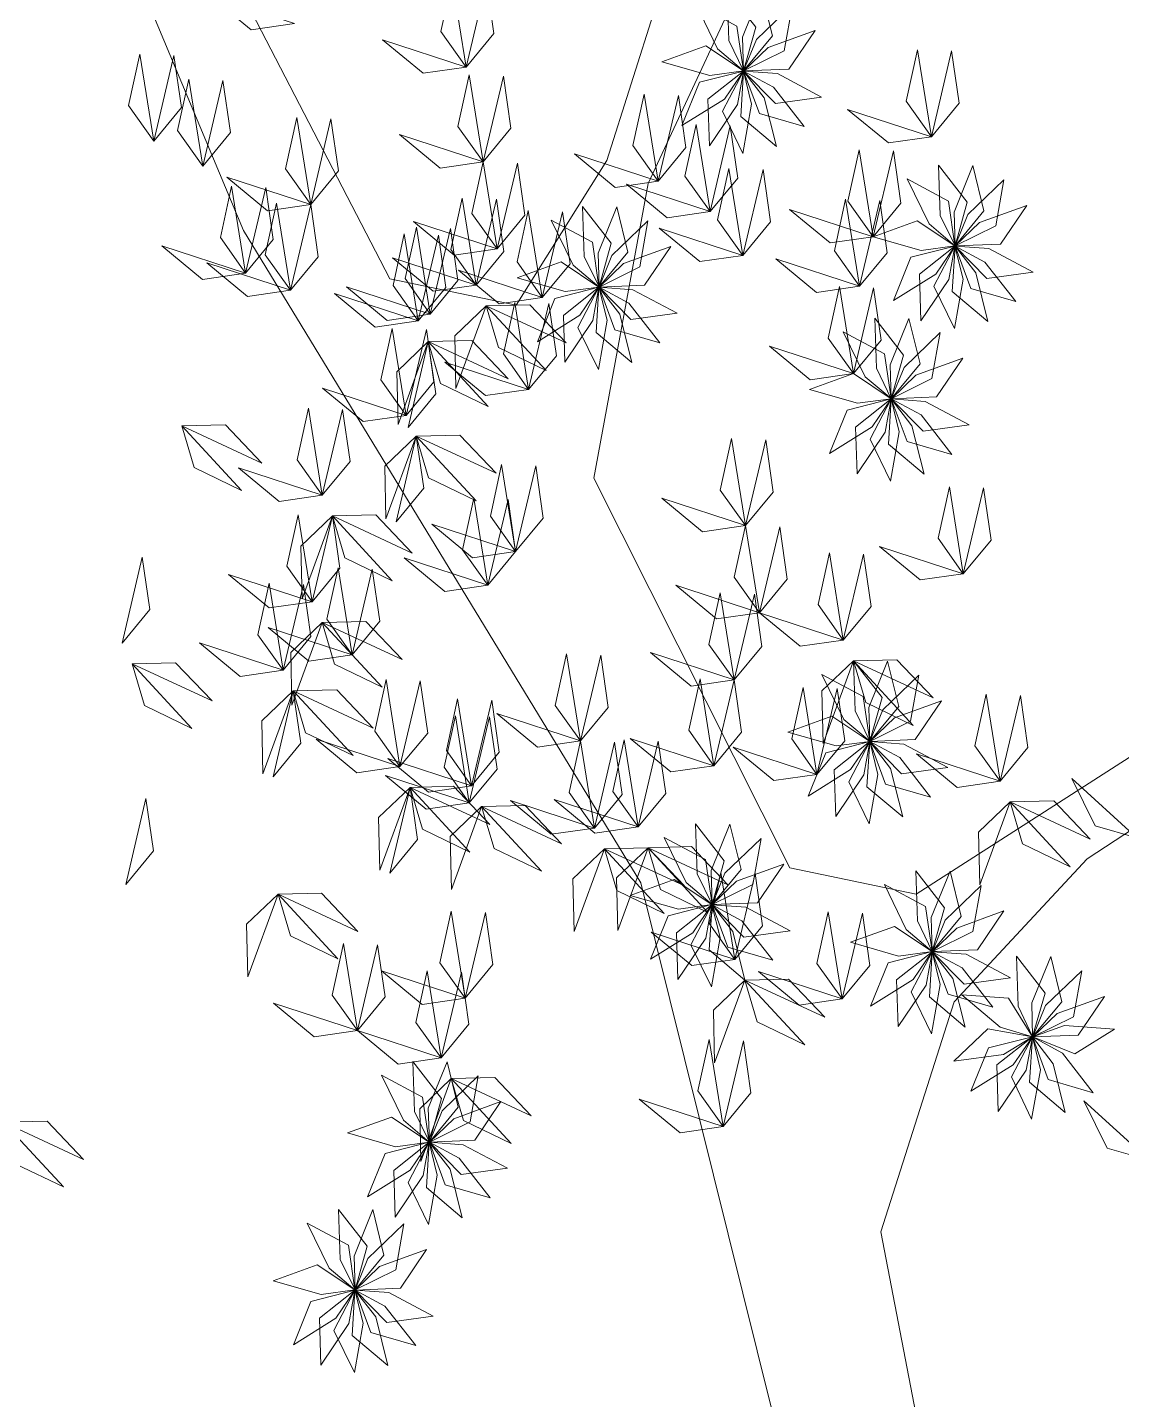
# Model space of a CAD drawing. Header units: millimetres. Extents: x 930 to 6336, y 2219 to 4338.
# Drawn here: x 1237.2 to 1311.6, y 4178.7 to 4272 of the extents above; entities that cross this region are included whole.
import ezdxf

# ---------------------------------------------------------------- set-up
doc = ezdxf.new("R2010")
doc.units = ezdxf.units.MM
doc.layers.add('piante', color=102, linetype='Continuous', lineweight=18)

msp = doc.modelspace()

# ---------------------------------------------------------------- linework, layer by layer
at = {"layer": 'piante', "linetype": 'Continuous', "lineweight": 0}
for points in [[(1221.166, 4284.018), (1242.656, 4280.252), (1251.855, 4258.23), (1278.896, 4213.833), (1293.763, 4154.062), (1293.433, 4110.786), (1254.066, 4100.854), (1205.383, 4110.064)], [(1281.551, 4278.659), (1276.58, 4262.989), (1270.405, 4253.142), (1261.821, 4254.936), (1251.123, 4275.576)], [(1336.292, 4276.416), (1339.256, 4243.106), (1337.52, 4235.962), (1324.437, 4233.612), (1312.441, 4222.56), (1297.623, 4213.066), (1289.038, 4214.861), (1275.695, 4241.381), (1279.402, 4261.431), (1287.313, 4278.423)], [(1397.895, 4159.897), (1371.729, 4155.197), (1339.388, 4140.649), (1313.895, 4117.162), (1305.37, 4120.398), (1304.874, 4143.506), (1299.997, 4165.35), (1295.238, 4190.076), (1300.209, 4205.745), (1309.265, 4215.475), (1330.023, 4229.055), (1353.248, 4232.432), (1375.683, 4251.715), (1398.294, 4275.319)]]:
    msp.add_lwpolyline(points, dxfattribs=at)
at = {"layer": 'piante', "lineweight": 0}
for points in [[(1267.014, 4269.349), (1265.297, 4271.766), (1266.065, 4275.271), (1267.014, 4269.349)], [(1267.014, 4269.349), (1268.901, 4271.635), (1268.389, 4275.187), (1267.014, 4269.349)], [(1255.323, 4272.314), (1252.389, 4271.89), (1249.621, 4274.174), (1255.323, 4272.314)], [(1284.764, 4274.575), (1284.883, 4271.168), (1285.887, 4269.092), (1286.717, 4272.062), (1284.764, 4274.575)], [(1287.095, 4274.556), (1285.818, 4271.395), (1285.891, 4269.09), (1287.857, 4271.466), (1287.095, 4274.556)], [(1282.628, 4273.644), (1284.122, 4270.581), (1285.884, 4269.092), (1285.433, 4272.143), (1282.628, 4273.644)], [(1289.216, 4273.59), (1286.765, 4271.223), (1285.893, 4269.087), (1288.656, 4270.458), (1289.216, 4273.59)], [(1267.014, 4269.349), (1264.08, 4268.925), (1261.312, 4271.209), (1267.014, 4269.349)], [(1290.762, 4271.846), (1287.559, 4270.68), (1285.894, 4269.083), (1288.976, 4269.212), (1290.762, 4271.846)], [(1245.75, 4264.31), (1244.033, 4266.727), (1244.801, 4270.232), (1245.75, 4264.31)], [(1245.75, 4264.31), (1247.637, 4266.596), (1247.125, 4270.148), (1245.75, 4264.31)], [(1280.316, 4269.714), (1283.592, 4268.775), (1285.878, 4269.088), (1283.309, 4270.795), (1280.316, 4269.714)], [(1298.672, 4264.61), (1296.956, 4267.027), (1297.724, 4270.532), (1298.672, 4264.61)], [(1298.672, 4264.61), (1300.559, 4266.896), (1300.047, 4270.448), (1298.672, 4264.61)], [(1249.085, 4262.608), (1247.369, 4265.025), (1248.137, 4268.531), (1249.085, 4262.608)], [(1249.085, 4262.608), (1250.972, 4264.894), (1250.46, 4268.446), (1249.085, 4262.608)], [(1268.171, 4262.897), (1266.454, 4265.314), (1267.222, 4268.82), (1268.171, 4262.897)], [(1268.171, 4262.897), (1270.058, 4265.184), (1269.546, 4268.736), (1268.171, 4262.897)], [(1281.689, 4265.367), (1284.58, 4267.173), (1285.876, 4269.081), (1282.889, 4268.314), (1281.689, 4265.367)], [(1283.564, 4263.981), (1285.47, 4266.807), (1285.878, 4269.077), (1283.461, 4267.162), (1283.564, 4263.981)], [(1285.839, 4263.478), (1286.431, 4266.835), (1285.881, 4269.075), (1284.452, 4266.342), (1285.839, 4263.478)], [(1288.123, 4263.944), (1287.298, 4267.251), (1285.884, 4269.074), (1285.691, 4265.996), (1288.123, 4263.944)], [(1290.02, 4265.299), (1287.921, 4267.985), (1285.888, 4269.075), (1286.963, 4266.183), (1290.02, 4265.299)], [(1291.201, 4267.308), (1288.192, 4268.908), (1285.891, 4269.077), (1288.049, 4266.873), (1291.201, 4267.308)], [(1280.073, 4261.587), (1278.357, 4264.004), (1279.125, 4267.51), (1280.073, 4261.587)], [(1280.073, 4261.587), (1281.96, 4263.874), (1281.448, 4267.425), (1280.073, 4261.587)], [(1298.672, 4264.61), (1295.738, 4264.186), (1292.97, 4266.47), (1298.672, 4264.61)], [(1256.431, 4259.996), (1254.715, 4262.413), (1255.483, 4265.918), (1256.431, 4259.996)], [(1256.431, 4259.996), (1258.318, 4262.282), (1257.806, 4265.834), (1256.431, 4259.996)], [(1283.611, 4259.512), (1281.895, 4261.929), (1282.663, 4265.435), (1283.611, 4259.512)], [(1268.171, 4262.897), (1265.236, 4262.474), (1262.469, 4264.758), (1268.171, 4262.897)], [(1283.611, 4259.512), (1285.498, 4261.798), (1284.986, 4265.35), (1283.611, 4259.512)], [(1294.706, 4257.803), (1292.989, 4260.22), (1293.757, 4263.726), (1294.706, 4257.803)], [(1294.706, 4257.803), (1296.593, 4260.09), (1296.081, 4263.642), (1294.706, 4257.803)], [(1269.119, 4256.975), (1267.403, 4259.392), (1268.171, 4262.897), (1269.119, 4256.975)], [(1269.119, 4256.975), (1271.006, 4259.261), (1270.494, 4262.813), (1269.119, 4256.975)], [(1280.073, 4261.587), (1277.139, 4261.164), (1274.371, 4263.448), (1280.073, 4261.587)], [(1299.154, 4262.664), (1299.274, 4259.258), (1300.277, 4257.181), (1301.107, 4260.152), (1299.154, 4262.664)], [(1301.485, 4262.645), (1300.208, 4259.485), (1300.281, 4257.179), (1302.247, 4259.556), (1301.485, 4262.645)], [(1256.431, 4259.996), (1253.497, 4259.572), (1250.729, 4261.856), (1256.431, 4259.996)], [(1285.834, 4256.535), (1284.118, 4258.952), (1284.886, 4262.457), (1285.834, 4256.535)], [(1285.834, 4256.535), (1287.721, 4258.821), (1287.209, 4262.373), (1285.834, 4256.535)], [(1297.018, 4261.733), (1298.512, 4258.67), (1300.274, 4257.181), (1299.823, 4260.232), (1297.018, 4261.733)], [(1303.606, 4261.68), (1301.155, 4259.312), (1300.283, 4257.176), (1303.046, 4258.547), (1303.606, 4261.68)], [(1252, 4255.324), (1250.283, 4257.741), (1251.051, 4261.247), (1252, 4255.324)], [(1252, 4255.324), (1253.887, 4257.611), (1253.375, 4261.162), (1252, 4255.324)], [(1283.611, 4259.512), (1280.677, 4259.089), (1277.909, 4261.373), (1283.611, 4259.512)], [(1255.056, 4254.157), (1253.34, 4256.574), (1254.108, 4260.08), (1255.056, 4254.157)], [(1255.056, 4254.157), (1256.943, 4256.444), (1256.431, 4259.996), (1255.056, 4254.157)], [(1267.693, 4254.512), (1265.976, 4256.929), (1266.744, 4260.434), (1267.693, 4254.512)], [(1267.693, 4254.512), (1269.58, 4256.798), (1269.068, 4260.35), (1267.693, 4254.512)], [(1274.929, 4259.867), (1275.048, 4256.461), (1276.052, 4254.384), (1276.881, 4257.355), (1274.929, 4259.867)], [(1277.259, 4259.849), (1275.983, 4256.688), (1276.055, 4254.383), (1278.021, 4256.759), (1277.259, 4259.849)], [(1293.78, 4254.433), (1292.064, 4256.85), (1292.832, 4260.355), (1293.78, 4254.433)], [(1293.78, 4254.433), (1295.667, 4256.719), (1295.155, 4260.271), (1293.78, 4254.433)], [(1305.152, 4259.935), (1301.949, 4258.769), (1300.284, 4257.173), (1303.366, 4257.302), (1305.152, 4259.935)], [(1272.189, 4253.667), (1270.472, 4256.084), (1271.24, 4259.589), (1272.189, 4253.667)], [(1272.189, 4253.667), (1274.076, 4255.953), (1273.564, 4259.505), (1272.189, 4253.667)], [(1272.792, 4258.937), (1274.286, 4255.874), (1276.048, 4254.385), (1275.598, 4257.436), (1272.792, 4258.937)], [(1279.381, 4258.883), (1276.929, 4256.515), (1276.057, 4254.38), (1278.82, 4255.751), (1279.381, 4258.883)], [(1294.706, 4257.803), (1291.772, 4257.38), (1289.004, 4259.664), (1294.706, 4257.803)], [(1294.706, 4257.803), (1297.982, 4256.864), (1300.268, 4257.177), (1297.699, 4258.884), (1294.706, 4257.803)], [(1263.748, 4252.073), (1262.032, 4254.49), (1262.8, 4257.995), (1263.748, 4252.073)], [(1264.567, 4252.536), (1262.851, 4254.953), (1263.619, 4258.459), (1264.567, 4252.536)], [(1269.119, 4256.975), (1266.185, 4256.552), (1263.417, 4258.836), (1269.119, 4256.975)], [(1264.567, 4252.536), (1266.454, 4254.822), (1265.942, 4258.374), (1264.567, 4252.536)], [(1285.834, 4256.535), (1282.9, 4256.112), (1280.132, 4258.396), (1285.834, 4256.535)], [(1252, 4255.324), (1249.066, 4254.901), (1246.298, 4257.185), (1252, 4255.324)], [(1263.748, 4252.073), (1265.635, 4254.359), (1265.123, 4257.911), (1263.748, 4252.073)], [(1280.926, 4257.139), (1277.723, 4255.973), (1276.058, 4254.376), (1279.14, 4254.505), (1280.926, 4257.139)], [(1296.079, 4253.456), (1298.97, 4255.262), (1300.266, 4257.17), (1297.279, 4256.403), (1296.079, 4253.456)], [(1297.954, 4252.071), (1299.86, 4254.896), (1300.268, 4257.167), (1297.851, 4255.251), (1297.954, 4252.071)], [(1300.229, 4251.567), (1300.821, 4254.924), (1300.271, 4257.164), (1298.842, 4254.431), (1300.229, 4251.567)], [(1302.513, 4252.033), (1301.688, 4255.341), (1300.275, 4257.163), (1300.081, 4254.085), (1302.513, 4252.033)], [(1304.41, 4253.388), (1302.311, 4256.074), (1300.278, 4257.164), (1301.353, 4254.273), (1304.41, 4253.388)], [(1305.591, 4255.397), (1302.582, 4256.997), (1300.281, 4257.166), (1302.439, 4254.962), (1305.591, 4255.397)], [(1267.693, 4254.512), (1264.759, 4254.089), (1261.991, 4256.373), (1267.693, 4254.512)], [(1270.48, 4255.007), (1273.756, 4254.068), (1276.042, 4254.381), (1273.473, 4256.088), (1270.48, 4255.007)], [(1293.78, 4254.433), (1290.846, 4254.009), (1288.078, 4256.294), (1293.78, 4254.433)], [(1255.056, 4254.157), (1252.122, 4253.734), (1249.354, 4256.018), (1255.056, 4254.157)], [(1272.189, 4253.667), (1269.255, 4253.244), (1266.487, 4255.528), (1272.189, 4253.667)], [(1264.567, 4252.536), (1261.633, 4252.113), (1258.865, 4254.397), (1264.567, 4252.536)], [(1271.854, 4250.659), (1274.744, 4252.466), (1276.041, 4254.374), (1273.053, 4253.607), (1271.854, 4250.659)], [(1273.728, 4249.274), (1275.634, 4252.1), (1276.042, 4254.37), (1273.625, 4252.454), (1273.728, 4249.274)], [(1276.004, 4248.771), (1276.595, 4252.128), (1276.045, 4254.368), (1274.616, 4251.634), (1276.004, 4248.771)], [(1278.287, 4249.237), (1277.462, 4252.544), (1276.049, 4254.367), (1275.855, 4251.288), (1278.287, 4249.237)], [(1280.184, 4250.592), (1278.085, 4253.277), (1276.052, 4254.367), (1277.127, 4251.476), (1280.184, 4250.592)], [(1281.366, 4252.6), (1278.356, 4254.2), (1276.056, 4254.369), (1278.213, 4252.165), (1281.366, 4252.6)], [(1293.356, 4248.487), (1291.64, 4250.904), (1292.408, 4254.409), (1293.356, 4248.487)], [(1293.356, 4248.487), (1295.243, 4250.773), (1294.731, 4254.325), (1293.356, 4248.487)], [(1263.748, 4252.073), (1260.814, 4251.65), (1258.046, 4253.934), (1263.748, 4252.073)], [(1271.26, 4247.417), (1269.543, 4249.834), (1270.311, 4253.339), (1271.26, 4247.417)], [(1271.26, 4247.417), (1273.147, 4249.703), (1272.635, 4253.255), (1271.26, 4247.417)], [(1268.378, 4253.102), (1266.232, 4251.056), (1266.317, 4247.469), (1268.378, 4253.102)], [(1268.378, 4253.102), (1271.342, 4253.172), (1273.817, 4250.574), (1268.378, 4253.102)], [(1268.378, 4253.102), (1269.217, 4250.258), (1272.448, 4248.696), (1268.378, 4253.102)], [(1262.928, 4245.645), (1261.212, 4248.061), (1261.98, 4251.567), (1262.928, 4245.645)], [(1262.928, 4245.645), (1261.212, 4248.061), (1261.98, 4251.567), (1262.928, 4245.645)], [(1262.928, 4245.645), (1264.815, 4247.931), (1264.303, 4251.483), (1262.928, 4245.645)], [(1262.928, 4245.645), (1264.815, 4247.931), (1264.303, 4251.483), (1262.928, 4245.645)], [(1294.812, 4252.267), (1294.931, 4248.86), (1295.935, 4246.783), (1296.765, 4249.754), (1294.812, 4252.267)], [(1297.143, 4252.248), (1295.866, 4249.087), (1295.939, 4246.782), (1297.905, 4249.158), (1297.143, 4252.248)], [(1264.433, 4250.663), (1262.287, 4248.617), (1262.372, 4245.03), (1264.433, 4250.663)], [(1263.058, 4244.824), (1264.945, 4247.111), (1264.433, 4250.663), (1263.058, 4244.824)], [(1264.433, 4250.663), (1267.397, 4250.733), (1269.873, 4248.135), (1264.433, 4250.663)], [(1264.433, 4250.663), (1265.273, 4247.819), (1268.503, 4246.257), (1264.433, 4250.663)], [(1292.675, 4251.336), (1294.17, 4248.273), (1295.932, 4246.784), (1295.481, 4249.835), (1292.675, 4251.336)], [(1299.264, 4251.282), (1296.812, 4248.914), (1295.941, 4246.779), (1298.704, 4248.15), (1299.264, 4251.282)], [(1293.356, 4248.487), (1290.422, 4248.064), (1287.654, 4250.348), (1293.356, 4248.487)], [(1300.809, 4249.538), (1297.607, 4248.372), (1295.942, 4246.775), (1299.024, 4246.904), (1300.809, 4249.538)], [(1271.26, 4247.417), (1268.326, 4246.993), (1265.558, 4249.277), (1271.26, 4247.417)], [(1290.364, 4247.406), (1293.64, 4246.467), (1295.925, 4246.78), (1293.356, 4248.487), (1290.364, 4247.406)], [(1262.928, 4245.645), (1259.994, 4245.221), (1257.226, 4247.505), (1262.928, 4245.645)], [(1262.928, 4245.645), (1259.994, 4245.221), (1257.226, 4247.505), (1262.928, 4245.645)], [(1291.737, 4243.058), (1294.628, 4244.865), (1295.924, 4246.773), (1292.937, 4246.006), (1291.737, 4243.058)], [(1293.612, 4241.673), (1295.517, 4244.499), (1295.926, 4246.769), (1293.508, 4244.854), (1293.612, 4241.673)], [(1295.887, 4241.17), (1296.479, 4244.527), (1295.929, 4246.767), (1294.499, 4244.033), (1295.887, 4241.17)], [(1298.171, 4241.636), (1297.346, 4244.943), (1295.932, 4246.766), (1295.738, 4243.687), (1298.171, 4241.636)], [(1300.067, 4242.991), (1297.969, 4245.676), (1295.936, 4246.766), (1297.011, 4243.875), (1300.067, 4242.991)], [(1301.249, 4244.999), (1298.24, 4246.599), (1295.939, 4246.768), (1298.097, 4244.564), (1301.249, 4244.999)], [(1257.219, 4240.212), (1255.503, 4242.629), (1256.271, 4246.134), (1257.219, 4240.212)], [(1257.219, 4240.212), (1259.106, 4242.498), (1258.594, 4246.05), (1257.219, 4240.212)], [(1247.661, 4244.932), (1250.625, 4245.002), (1253.101, 4242.404), (1247.661, 4244.932)], [(1247.661, 4244.932), (1248.501, 4242.088), (1251.731, 4240.526), (1247.661, 4244.932)], [(1263.613, 4244.234), (1261.467, 4242.189), (1261.552, 4238.602), (1263.613, 4244.234)], [(1262.238, 4238.396), (1264.125, 4240.682), (1263.613, 4244.234), (1262.238, 4238.396)], [(1263.613, 4244.234), (1266.577, 4244.305), (1269.053, 4241.707), (1263.613, 4244.234)], [(1263.613, 4244.234), (1264.453, 4241.391), (1267.683, 4239.828), (1263.613, 4244.234)], [(1286.021, 4238.142), (1284.305, 4240.559), (1285.073, 4244.065), (1286.021, 4238.142)], [(1286.021, 4238.142), (1287.908, 4240.429), (1287.396, 4243.981), (1286.021, 4238.142)], [(1257.219, 4240.212), (1254.285, 4239.789), (1251.517, 4242.073), (1257.219, 4240.212)], [(1270.374, 4236.375), (1268.657, 4238.792), (1269.425, 4242.298), (1270.374, 4236.375)], [(1270.374, 4236.375), (1272.261, 4238.661), (1271.749, 4242.213), (1270.374, 4236.375)], [(1300.84, 4234.869), (1299.123, 4237.286), (1299.891, 4240.792), (1300.84, 4234.869)], [(1300.84, 4234.869), (1302.727, 4237.156), (1302.215, 4240.708), (1300.84, 4234.869)], [(1268.487, 4234.089), (1266.77, 4236.506), (1267.538, 4240.011), (1268.487, 4234.089)], [(1268.487, 4234.089), (1270.374, 4236.375), (1269.862, 4239.927), (1268.487, 4234.089)], [(1286.021, 4238.142), (1283.087, 4237.719), (1280.319, 4240.003), (1286.021, 4238.142)], [(1256.529, 4232.964), (1254.813, 4235.381), (1255.581, 4238.886), (1256.529, 4232.964)], [(1257.904, 4238.802), (1255.758, 4236.757), (1255.843, 4233.169), (1257.904, 4238.802)], [(1256.529, 4232.964), (1258.416, 4235.25), (1257.904, 4238.802), (1256.529, 4232.964)], [(1257.904, 4238.802), (1260.868, 4238.872), (1263.344, 4236.275), (1257.904, 4238.802)], [(1257.904, 4238.802), (1258.743, 4235.959), (1261.974, 4234.396), (1257.904, 4238.802)], [(1270.374, 4236.375), (1267.44, 4235.952), (1264.672, 4238.236), (1270.374, 4236.375)], [(1286.97, 4232.22), (1285.253, 4234.637), (1286.021, 4238.142), (1286.97, 4232.22)], [(1286.97, 4232.22), (1288.857, 4234.506), (1288.345, 4238.058), (1286.97, 4232.22)], [(1300.84, 4234.869), (1297.906, 4234.446), (1295.138, 4236.73), (1300.84, 4234.869)], [(1243.591, 4230.154), (1245.478, 4232.44), (1244.966, 4235.992), (1243.591, 4230.154)], [(1268.487, 4234.089), (1265.553, 4233.666), (1262.785, 4235.95), (1268.487, 4234.089)], [(1292.672, 4230.359), (1290.955, 4232.776), (1291.723, 4236.282), (1292.672, 4230.359)], [(1292.672, 4230.359), (1294.559, 4232.645), (1294.047, 4236.197), (1292.672, 4230.359)], [(1256.529, 4232.964), (1253.595, 4232.54), (1250.827, 4234.824), (1256.529, 4232.964)], [(1259.249, 4229.35), (1257.533, 4231.767), (1258.301, 4235.273), (1259.249, 4229.35)], [(1259.249, 4229.35), (1261.136, 4231.637), (1260.624, 4235.189), (1259.249, 4229.35)], [(1254.556, 4228.305), (1252.839, 4230.722), (1253.607, 4234.227), (1254.556, 4228.305)], [(1254.556, 4228.305), (1256.443, 4230.591), (1255.931, 4234.143), (1254.556, 4228.305)], [(1286.97, 4232.22), (1284.036, 4231.797), (1281.268, 4234.081), (1286.97, 4232.22)], [(1285.245, 4227.642), (1283.529, 4230.059), (1284.297, 4233.564), (1285.245, 4227.642)], [(1285.245, 4227.642), (1287.132, 4229.928), (1286.62, 4233.48), (1285.245, 4227.642)], [(1292.672, 4230.359), (1289.738, 4229.936), (1286.97, 4232.22), (1292.672, 4230.359)], [(1259.249, 4229.35), (1256.315, 4228.927), (1253.547, 4231.211), (1259.249, 4229.35)], [(1257.214, 4231.553), (1255.068, 4229.508), (1255.153, 4225.921), (1257.214, 4231.553)], [(1257.214, 4231.553), (1260.178, 4231.624), (1262.654, 4229.026), (1257.214, 4231.553)], [(1257.214, 4231.553), (1258.054, 4228.71), (1261.284, 4227.148), (1257.214, 4231.553)], [(1254.556, 4228.305), (1251.621, 4227.881), (1248.854, 4230.165), (1254.556, 4228.305)], [(1274.791, 4223.489), (1273.074, 4225.906), (1273.842, 4229.411), (1274.791, 4223.489)], [(1274.791, 4223.489), (1276.678, 4225.775), (1276.166, 4229.327), (1274.791, 4223.489)], [(1285.245, 4227.642), (1282.311, 4227.218), (1279.543, 4229.502), (1285.245, 4227.642)], [(1293.357, 4228.949), (1296.32, 4229.02), (1298.796, 4226.422), (1293.357, 4228.949)], [(1244.276, 4228.743), (1247.24, 4228.814), (1249.716, 4226.216), (1244.276, 4228.743)], [(1244.276, 4228.743), (1245.116, 4225.9), (1248.346, 4224.338), (1244.276, 4228.743)], [(1293.357, 4228.949), (1291.211, 4226.904), (1291.296, 4223.316), (1293.357, 4228.949)], [(1293.357, 4228.949), (1293.476, 4225.543), (1294.48, 4223.466), (1295.31, 4226.437), (1293.357, 4228.949)], [(1293.357, 4228.949), (1294.196, 4226.106), (1297.427, 4224.543), (1293.357, 4228.949)], [(1295.687, 4228.93), (1294.411, 4225.77), (1294.483, 4223.464), (1296.449, 4225.841), (1295.687, 4228.93)], [(1262.506, 4221.743), (1260.79, 4224.16), (1261.558, 4227.665), (1262.506, 4221.743)], [(1262.506, 4221.743), (1264.393, 4224.029), (1263.881, 4227.581), (1262.506, 4221.743)], [(1283.87, 4221.804), (1282.154, 4224.22), (1282.922, 4227.726), (1283.87, 4221.804)], [(1283.87, 4221.804), (1285.757, 4224.09), (1285.245, 4227.642), (1283.87, 4221.804)], [(1290.881, 4221.215), (1289.165, 4223.632), (1289.933, 4227.137), (1290.881, 4221.215)], [(1291.22, 4228.018), (1292.714, 4224.955), (1294.476, 4223.466), (1294.026, 4226.518), (1291.22, 4228.018)], [(1297.809, 4227.965), (1295.357, 4225.597), (1294.485, 4223.461), (1297.248, 4224.833), (1297.809, 4227.965)], [(1255.241, 4226.894), (1253.095, 4224.849), (1253.18, 4221.262), (1255.241, 4226.894)], [(1253.866, 4221.056), (1255.753, 4223.343), (1255.241, 4226.894), (1253.866, 4221.056)], [(1255.241, 4226.894), (1258.204, 4226.965), (1260.68, 4224.367), (1255.241, 4226.894)], [(1255.241, 4226.894), (1256.08, 4224.051), (1259.311, 4222.489), (1255.241, 4226.894)], [(1267.379, 4220.434), (1265.663, 4222.851), (1266.431, 4226.357), (1267.379, 4220.434)], [(1267.379, 4220.434), (1269.266, 4222.72), (1268.754, 4226.272), (1267.379, 4220.434)], [(1290.881, 4221.215), (1292.769, 4223.501), (1292.257, 4227.053), (1290.881, 4221.215)], [(1299.354, 4226.22), (1296.151, 4225.054), (1294.486, 4223.458), (1297.568, 4223.587), (1299.354, 4226.22)], [(1303.345, 4220.748), (1301.629, 4223.165), (1302.397, 4226.67), (1303.345, 4220.748)], [(1303.345, 4220.748), (1305.232, 4223.034), (1304.72, 4226.586), (1303.345, 4220.748)], [(1274.791, 4223.489), (1271.856, 4223.066), (1269.089, 4225.35), (1274.791, 4223.489)], [(1267.223, 4219.282), (1265.507, 4221.699), (1266.275, 4225.205), (1267.223, 4219.282)], [(1267.223, 4219.282), (1269.11, 4221.569), (1268.598, 4225.121), (1267.223, 4219.282)], [(1288.908, 4224.089), (1292.185, 4223.149), (1294.47, 4223.462), (1291.901, 4225.169), (1288.908, 4224.089)], [(1262.506, 4221.743), (1259.572, 4221.32), (1256.804, 4223.604), (1262.506, 4221.743)], [(1275.739, 4217.566), (1274.023, 4219.983), (1274.791, 4223.489), (1275.739, 4217.566)], [(1275.739, 4217.566), (1277.626, 4219.853), (1277.114, 4223.405), (1275.739, 4217.566)], [(1278.703, 4217.637), (1276.986, 4220.054), (1277.754, 4223.559), (1278.703, 4217.637)], [(1283.87, 4221.804), (1280.936, 4221.38), (1278.168, 4223.664), (1283.87, 4221.804)], [(1278.703, 4217.637), (1280.59, 4219.923), (1280.078, 4223.475), (1278.703, 4217.637)], [(1290.282, 4219.741), (1293.172, 4221.547), (1294.469, 4223.455), (1291.481, 4222.688), (1290.282, 4219.741)], [(1292.156, 4218.356), (1294.062, 4221.182), (1294.47, 4223.452), (1292.053, 4221.536), (1292.156, 4218.356)], [(1294.432, 4217.853), (1295.024, 4221.209), (1294.473, 4223.449), (1293.044, 4220.716), (1294.432, 4217.853)], [(1296.715, 4218.319), (1295.891, 4221.626), (1294.477, 4223.448), (1294.283, 4220.37), (1296.715, 4218.319)], [(1298.612, 4219.673), (1296.513, 4222.359), (1294.481, 4223.449), (1295.556, 4220.558), (1298.612, 4219.673)], [(1299.794, 4221.682), (1296.784, 4223.282), (1294.484, 4223.451), (1296.642, 4221.247), (1299.794, 4221.682)], [(1290.881, 4221.215), (1287.947, 4220.791), (1285.18, 4223.075), (1290.881, 4221.215)], [(1303.345, 4220.748), (1300.411, 4220.325), (1297.643, 4222.609), (1303.345, 4220.748)], [(1267.379, 4220.434), (1264.445, 4220.011), (1261.677, 4222.295), (1267.379, 4220.434)], [(1267.223, 4219.282), (1264.289, 4218.859), (1261.521, 4221.143), (1267.223, 4219.282)], [(1312.653, 4216.904), (1309.804, 4217.724), (1308.219, 4220.943), (1312.653, 4216.904)], [(1263.191, 4220.333), (1261.045, 4218.288), (1261.13, 4214.7), (1263.191, 4220.333)], [(1261.816, 4214.495), (1263.703, 4216.781), (1263.191, 4220.333), (1261.816, 4214.495)], [(1263.191, 4220.333), (1266.155, 4220.403), (1268.631, 4217.806), (1263.191, 4220.333)], [(1263.191, 4220.333), (1264.031, 4217.49), (1267.261, 4215.927), (1263.191, 4220.333)], [(1243.844, 4213.732), (1245.731, 4216.018), (1245.22, 4219.57), (1243.844, 4213.732)], [(1268.064, 4219.024), (1265.918, 4216.979), (1266.003, 4213.391), (1268.064, 4219.024)], [(1268.064, 4219.024), (1271.028, 4219.094), (1273.504, 4216.497), (1268.064, 4219.024)], [(1268.064, 4219.024), (1268.904, 4216.181), (1272.134, 4214.618), (1268.064, 4219.024)], [(1275.739, 4217.566), (1272.805, 4217.143), (1270.037, 4219.427), (1275.739, 4217.566)], [(1278.703, 4217.637), (1275.768, 4217.214), (1273.001, 4219.498), (1278.703, 4217.637)], [(1304.03, 4219.338), (1301.884, 4217.293), (1301.969, 4213.705), (1304.03, 4219.338)], [(1304.03, 4219.338), (1306.994, 4219.408), (1309.47, 4216.811), (1304.03, 4219.338)], [(1304.03, 4219.338), (1304.87, 4216.494), (1308.1, 4214.932), (1304.03, 4219.338)], [(1282.621, 4217.845), (1282.74, 4214.439), (1283.744, 4212.362), (1284.574, 4215.333), (1282.621, 4217.845)], [(1284.951, 4217.826), (1283.675, 4214.666), (1283.747, 4212.36), (1285.714, 4214.737), (1284.951, 4217.826)], [(1280.484, 4216.914), (1281.978, 4213.851), (1283.74, 4212.362), (1283.29, 4215.413), (1280.484, 4216.914)], [(1287.073, 4216.861), (1284.621, 4214.493), (1283.75, 4212.357), (1286.512, 4213.728), (1287.073, 4216.861)], [(1276.424, 4216.156), (1274.278, 4214.111), (1274.363, 4210.524), (1276.424, 4216.156)], [(1276.424, 4216.156), (1279.388, 4216.227), (1281.864, 4213.629), (1276.424, 4216.156)], [(1276.424, 4216.156), (1277.263, 4213.313), (1280.494, 4211.75), (1276.424, 4216.156)], [(1279.388, 4216.227), (1277.242, 4214.182), (1277.327, 4210.594), (1279.388, 4216.227)], [(1279.388, 4216.227), (1282.351, 4216.297), (1284.827, 4213.7), (1279.388, 4216.227)], [(1279.388, 4216.227), (1280.227, 4213.384), (1283.458, 4211.821), (1279.388, 4216.227)], [(1288.618, 4215.116), (1285.415, 4213.95), (1283.75, 4212.354), (1286.832, 4212.483), (1288.618, 4215.116)], [(1278.172, 4212.984), (1281.449, 4212.045), (1283.734, 4212.358), (1281.165, 4214.065), (1278.172, 4212.984)], [(1285.294, 4208.625), (1283.578, 4211.042), (1284.346, 4214.547), (1285.294, 4208.625)], [(1285.294, 4208.625), (1287.181, 4210.911), (1286.669, 4214.463), (1285.294, 4208.625)], [(1297.603, 4214.648), (1297.723, 4211.241), (1298.726, 4209.165), (1299.556, 4212.135), (1297.603, 4214.648)], [(1299.934, 4214.629), (1298.657, 4211.468), (1298.73, 4209.163), (1300.696, 4211.539), (1299.934, 4214.629)], [(1254.208, 4213.062), (1257.172, 4213.132), (1259.648, 4210.534), (1254.208, 4213.062)], [(1295.467, 4213.717), (1296.961, 4210.654), (1298.723, 4209.165), (1298.272, 4212.216), (1295.467, 4213.717)], [(1302.055, 4213.663), (1299.604, 4211.296), (1298.732, 4209.16), (1301.495, 4210.531), (1302.055, 4213.663)], [(1254.208, 4213.062), (1252.062, 4211.016), (1252.147, 4207.429), (1254.208, 4213.062)], [(1254.208, 4213.062), (1255.047, 4210.218), (1258.278, 4208.656), (1254.208, 4213.062)], [(1279.546, 4208.637), (1282.436, 4210.443), (1283.733, 4212.351), (1280.745, 4211.584), (1279.546, 4208.637)], [(1281.42, 4207.252), (1283.326, 4210.077), (1283.734, 4212.348), (1281.317, 4210.432), (1281.42, 4207.252)], [(1283.696, 4206.748), (1284.288, 4210.105), (1283.737, 4212.345), (1282.308, 4209.612), (1283.696, 4206.748)], [(1285.979, 4207.214), (1285.155, 4210.522), (1283.741, 4212.344), (1283.547, 4209.266), (1285.979, 4207.214)], [(1287.876, 4208.569), (1285.778, 4211.255), (1283.745, 4212.345), (1284.82, 4209.454), (1287.876, 4208.569)], [(1289.058, 4210.578), (1286.048, 4212.178), (1283.748, 4212.347), (1285.906, 4210.143), (1289.058, 4210.578)], [(1266.94, 4205.983), (1265.224, 4208.4), (1265.992, 4211.905), (1266.94, 4205.983)], [(1266.94, 4205.983), (1268.827, 4208.269), (1268.315, 4211.821), (1266.94, 4205.983)], [(1292.599, 4205.934), (1290.883, 4208.351), (1291.651, 4211.856), (1292.599, 4205.934)], [(1292.599, 4205.934), (1294.486, 4208.22), (1293.975, 4211.772), (1292.599, 4205.934)], [(1303.601, 4211.919), (1300.398, 4210.753), (1298.733, 4209.156), (1301.815, 4209.285), (1303.601, 4211.919)], [(1285.294, 4208.625), (1282.36, 4208.201), (1279.592, 4210.486), (1285.294, 4208.625)], [(1293.155, 4209.787), (1296.431, 4208.848), (1298.717, 4209.161), (1296.148, 4210.868), (1293.155, 4209.787)], [(1259.607, 4203.781), (1257.891, 4206.198), (1258.659, 4209.704), (1259.607, 4203.781)], [(1259.607, 4203.781), (1261.494, 4206.068), (1260.982, 4209.62), (1259.607, 4203.781)], [(1294.528, 4205.44), (1297.419, 4207.246), (1298.715, 4209.154), (1295.728, 4208.387), (1294.528, 4205.44)], [(1296.403, 4204.054), (1298.309, 4206.88), (1298.717, 4209.15), (1296.3, 4207.235), (1296.403, 4204.054)], [(1298.678, 4203.551), (1299.27, 4206.908), (1298.72, 4209.148), (1297.291, 4206.415), (1298.678, 4203.551)], [(1300.962, 4204.017), (1300.137, 4207.324), (1298.723, 4209.147), (1298.53, 4206.069), (1300.962, 4204.017)], [(1302.859, 4205.372), (1300.76, 4208.058), (1298.727, 4209.148), (1299.802, 4206.257), (1302.859, 4205.372)], [(1304.04, 4207.381), (1301.031, 4208.981), (1298.73, 4209.15), (1300.888, 4206.946), (1304.04, 4207.381)], [(1304.458, 4208.855), (1304.562, 4205.448), (1305.556, 4203.367), (1306.399, 4206.334), (1304.458, 4208.855)], [(1306.789, 4208.826), (1305.498, 4205.671), (1305.559, 4203.365), (1307.537, 4205.733), (1306.789, 4208.826)], [(1266.94, 4205.983), (1264.006, 4205.56), (1261.238, 4207.844), (1266.94, 4205.983)], [(1265.309, 4201.921), (1263.593, 4204.338), (1264.361, 4207.843), (1265.309, 4201.921)], [(1265.309, 4201.921), (1267.196, 4204.207), (1266.684, 4207.759), (1265.309, 4201.921)], [(1292.599, 4205.934), (1289.665, 4205.511), (1286.897, 4207.795), (1292.599, 4205.934)], [(1308.906, 4207.851), (1306.443, 4205.494), (1305.562, 4203.362), (1308.331, 4204.721), (1308.906, 4207.851)], [(1285.979, 4207.214), (1283.833, 4205.169), (1283.918, 4201.582), (1285.979, 4207.214)], [(1285.979, 4207.214), (1288.943, 4207.285), (1291.419, 4204.687), (1285.979, 4207.214)], [(1285.979, 4207.214), (1286.819, 4204.371), (1290.049, 4202.809), (1285.979, 4207.214)], [(1259.607, 4203.781), (1256.673, 4203.358), (1253.905, 4205.642), (1259.607, 4203.781)], [(1300.736, 4206.223), (1303.337, 4204.02), (1305.549, 4203.366), (1303.908, 4205.978), (1300.736, 4206.223)], [(1310.443, 4206.099), (1307.235, 4204.948), (1305.563, 4203.359), (1308.645, 4203.474), (1310.443, 4206.099)], [(1265.309, 4201.921), (1262.375, 4201.497), (1259.607, 4203.781), (1265.309, 4201.921)], [(1300.201, 4201.695), (1303.579, 4202.154), (1305.545, 4203.36), (1302.506, 4203.889), (1300.201, 4201.695)], [(1311.135, 4203.873), (1307.736, 4204.126), (1305.562, 4203.355), (1308.424, 4202.206), (1311.135, 4203.873)], [(1284.495, 4197.255), (1282.779, 4199.672), (1283.547, 4203.178), (1284.495, 4197.255)], [(1284.495, 4197.255), (1286.382, 4199.542), (1285.871, 4203.094), (1284.495, 4197.255)], [(1301.341, 4199.662), (1304.24, 4201.455), (1305.545, 4203.356), (1302.554, 4202.603), (1301.341, 4199.662)], [(1303.209, 4198.268), (1305.128, 4201.085), (1305.547, 4203.353), (1303.12, 4201.448), (1303.209, 4198.268)], [(1305.482, 4197.754), (1306.089, 4201.108), (1305.549, 4203.351), (1304.108, 4200.624), (1305.482, 4197.754)], [(1307.768, 4198.209), (1306.958, 4201.52), (1305.553, 4203.35), (1305.345, 4200.272), (1307.768, 4198.209)], [(1309.671, 4199.555), (1307.585, 4202.251), (1305.557, 4203.35), (1306.618, 4200.454), (1309.671, 4199.555)], [(1263.381, 4201.678), (1263.5, 4198.272), (1264.504, 4196.195), (1265.333, 4199.166), (1263.381, 4201.678)], [(1265.711, 4201.659), (1264.434, 4198.499), (1264.507, 4196.193), (1266.473, 4198.57), (1265.711, 4201.659)], [(1261.244, 4200.747), (1262.738, 4197.684), (1264.5, 4196.195), (1264.049, 4199.247), (1261.244, 4200.747)], [(1265.994, 4200.51), (1263.848, 4198.465), (1263.933, 4194.878), (1265.994, 4200.51)], [(1267.832, 4200.694), (1265.381, 4198.326), (1264.509, 4196.19), (1267.272, 4197.562), (1267.832, 4200.694)], [(1265.994, 4200.51), (1268.958, 4200.581), (1271.434, 4197.983), (1265.994, 4200.51)], [(1265.994, 4200.51), (1266.834, 4197.667), (1270.064, 4196.105), (1265.994, 4200.51)], [(1284.495, 4197.255), (1281.561, 4196.832), (1278.793, 4199.116), (1284.495, 4197.255)], [(1269.378, 4198.949), (1266.175, 4197.783), (1264.51, 4196.187), (1267.592, 4196.316), (1269.378, 4198.949)], [(1313.483, 4194.953), (1310.634, 4195.773), (1309.049, 4198.993), (1313.483, 4194.953)], [(1235.532, 4197.542), (1238.496, 4197.613), (1240.972, 4195.015), (1235.532, 4197.542)], [(1235.532, 4197.542), (1236.372, 4194.699), (1239.602, 4193.136), (1235.532, 4197.542)], [(1258.932, 4196.818), (1262.208, 4195.878), (1264.494, 4196.191), (1261.925, 4197.898), (1258.932, 4196.818)], [(1260.306, 4192.47), (1263.196, 4194.276), (1264.492, 4196.184), (1261.505, 4195.417), (1260.306, 4192.47)], [(1262.18, 4191.085), (1264.086, 4193.911), (1264.494, 4196.181), (1262.077, 4194.265), (1262.18, 4191.085)], [(1264.456, 4190.582), (1265.047, 4193.938), (1264.497, 4196.178), (1263.068, 4193.445), (1264.456, 4190.582)], [(1266.739, 4191.048), (1265.914, 4194.355), (1264.501, 4196.177), (1264.307, 4193.099), (1266.739, 4191.048)], [(1268.636, 4192.402), (1266.537, 4195.088), (1264.504, 4196.178), (1265.579, 4193.287), (1268.636, 4192.402)], [(1269.817, 4194.411), (1266.808, 4196.011), (1264.507, 4196.18), (1266.665, 4193.976), (1269.817, 4194.411)], [(1256.188, 4190.684), (1257.682, 4187.621), (1259.444, 4186.132), (1258.994, 4189.183), (1256.188, 4190.684)], [(1258.325, 4191.615), (1258.444, 4188.208), (1259.448, 4186.131), (1260.278, 4189.102), (1258.325, 4191.615)], [(1260.656, 4191.596), (1259.379, 4188.435), (1259.451, 4186.13), (1261.418, 4188.506), (1260.656, 4191.596)], [(1262.777, 4190.63), (1260.325, 4188.262), (1259.454, 4186.127), (1262.217, 4187.498), (1262.777, 4190.63)], [(1264.322, 4188.886), (1261.119, 4187.72), (1259.455, 4186.123), (1262.536, 4186.252), (1264.322, 4188.886)], [(1253.876, 4186.754), (1257.153, 4185.815), (1259.438, 4186.128), (1256.869, 4187.835), (1253.876, 4186.754)], [(1255.25, 4182.406), (1258.14, 4184.213), (1259.437, 4186.121), (1256.449, 4185.354), (1255.25, 4182.406)], [(1257.124, 4181.021), (1259.03, 4183.847), (1259.439, 4186.117), (1257.021, 4184.201), (1257.124, 4181.021)], [(1259.4, 4180.518), (1259.992, 4183.875), (1259.441, 4186.115), (1258.012, 4183.381), (1259.4, 4180.518)], [(1261.684, 4180.984), (1260.859, 4184.291), (1259.445, 4186.114), (1259.251, 4183.035), (1261.684, 4180.984)], [(1263.58, 4182.339), (1261.482, 4185.024), (1259.449, 4186.114), (1260.524, 4183.223), (1263.58, 4182.339)], [(1264.762, 4184.347), (1261.752, 4185.947), (1259.452, 4186.116), (1261.61, 4183.912), (1264.762, 4184.347)]]:
    msp.add_lwpolyline(points, dxfattribs=at)

doc.saveas('drawing.dxf')
